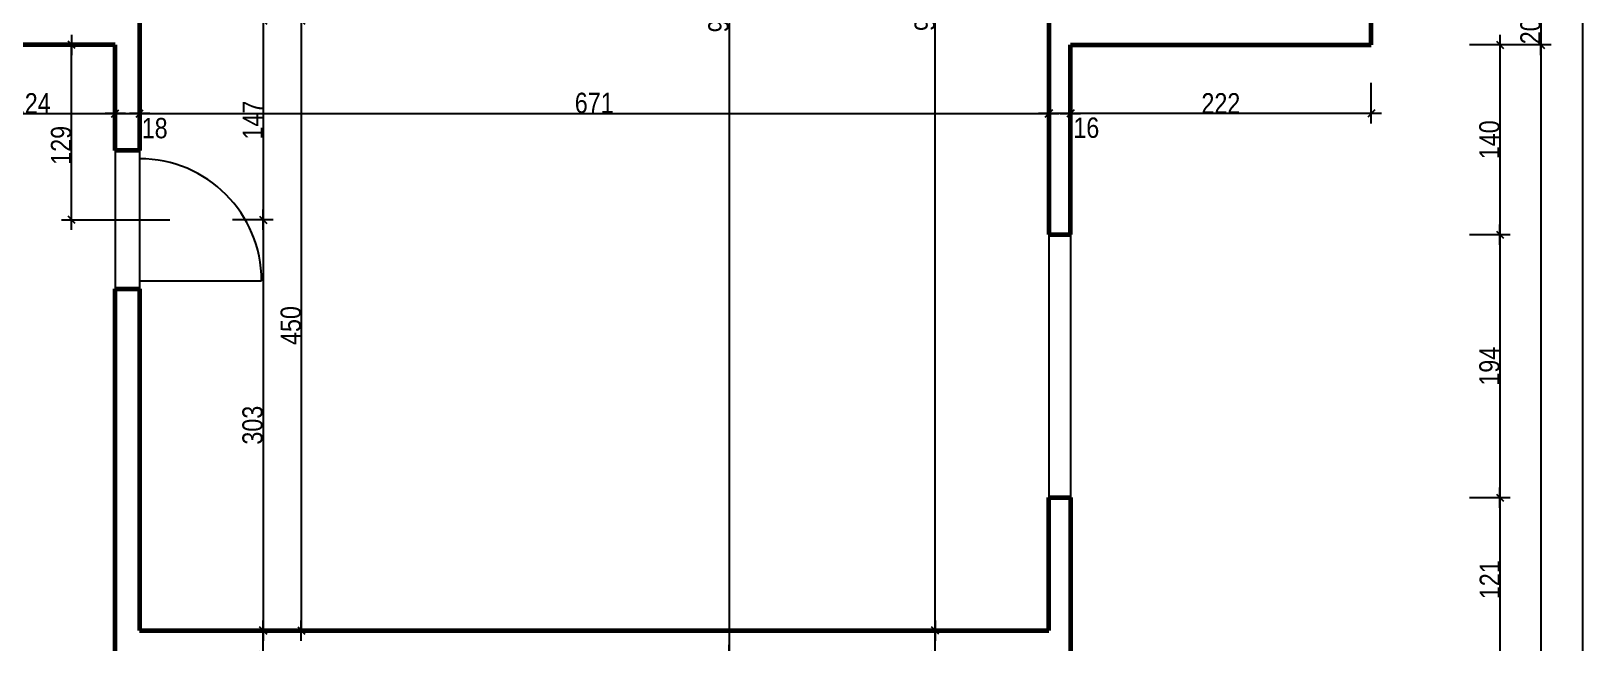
# Model space of a CAD drawing. Header units: centimetres. Extents: x -4990 to 114398, y -61489 to -12305.
# Drawn here: x 41655 to 42807, y -37266 to -36815 of the extents above; entities that cross this region are included whole.
import ezdxf

# ---------------------------------------------------------------- set-up
doc = ezdxf.new("R2010")
doc.units = ezdxf.units.CM
doc.header["$LTSCALE"] = 0.5
doc.layers.get('DEFPOINTS').update_dxf_attribs({"linetype": 'CONTINUOUS'})
for name, color, linetype in [('01_cote_gen', 4, 'CONTINUOUS'), ('01_linteaux', 2, 'CONTINUOUS'), ('AA_COTES', 2, 'CONTINUOUS')]:
    doc.layers.add(name, color=color, linetype=linetype)
doc.layers.add('01_murs_coup', color=5, linetype='CONTINUOUS', lineweight=60)
doc.styles.add('STYLE2', font='ARIALN.TTF')
doc.dimstyles.new('JB50', dxfattribs={"dimscale": 0.1, "dimtxt": 150, "dimasz": 15, "dimexe": 0.1, "dimexo": 0.1, "dimgap": 0.09, "dimtad": 1, "dimdec": 1, "dimdsep": 46, "dimtxsty": 'STYLE2', "dimblk1": 'BOND_G', "dimblk2": 'BOND_D', "dimsah": 1, "dimcen": 1.5, "dimdle": 0.01, "dimse1": 1, "dimse2": 1, "dimclrd": 4, "dimclre": 2, "dimclrt": 6, "dimazin": 2, "dimtfac": 2.333333, "dimtdec": 1, "dimtix": 1, "dimtmove": 2, "dimatfit": 3, "dimldrblk": 'BOND_G', "dimfxl": 1, "dimtolj": 1, "dimtzin": 0, "dimarcsym": 0})

# ---------------------------------------------------------------- blocks, each defined once
blk = doc.blocks.new('BOND_G')
at = {"layer": 'AA_COTES', "color": 0}
for p, q in [((0, -5), (0, 15)), ((5, 0), (-5, 0)), ((1.77, 1.77), (-1.77, -1.77))]:
    blk.add_line(p, q, dxfattribs=at)
blk = doc.blocks.new('BOND_D')
at = {"layer": 'AA_COTES', "color": 0}
for p, q in [((5, 0), (-5, 0)), ((-1.77, -1.77), (1.77, 1.77)), ((0, 5), (0, -15))]:
    blk.add_line(p, q, dxfattribs=at)
blk = doc.blocks.new('*D2671')
at = {"layer": '01_cote_gen', "color": 4, "lineweight": -2, "transparency": 16777216}
blk.add_line((42322, -37273.1), (42322, -37258.1), dxfattribs=at)
at = {"layer": 'DEFPOINTS', "color": 0}
for p in [(42279, -37256.6), (42322, -37256.6), (42279, -37274.6)]:
    blk.add_point(p, dxfattribs=at)
at = {"layer": '01_cote_gen', "color": 4, "lineweight": -2, "transparency": 16777216, "xscale": 1.5, "yscale": 1.5, "zscale": 1.5}
for name, p, rotation in [('BOND_D', (42322, -37256.6), 90), ('BOND_G', (42322, -37274.6), 270)]:
    blk.add_blockref(name, p, dxfattribs=dict(at, rotation=rotation))
at = {"layer": '01_cote_gen', "color": 6, "transparency": 16777216, "insert": (42332.6, -37284.4), "char_height": 15, "attachment_point": 5, "rotation": 90, "style": 'STYLE2'}
blk.add_mtext('\\A1;18', dxfattribs=at)
blk = doc.blocks.new('*D2672')
at = {"layer": '01_cote_gen', "color": 4, "lineweight": -2, "transparency": 16777216}
blk.add_line((42322, -37255.1), (42322, -36345.1), dxfattribs=at)
at = {"layer": 'DEFPOINTS', "color": 0}
for p in [(42314.5, -36343.6), (42322, -36343.6), (42314.5, -37256.6)]:
    blk.add_point(p, dxfattribs=at)
at = {"layer": '01_cote_gen', "color": 4, "lineweight": -2, "transparency": 16777216, "xscale": 1.5, "yscale": 1.5, "zscale": 1.5}
for name, p, rotation in [('BOND_D', (42322, -36343.6), 90), ('BOND_G', (42322, -37256.6), 270)]:
    blk.add_blockref(name, p, dxfattribs=dict(at, rotation=rotation))
at = {"layer": '01_cote_gen', "color": 6, "transparency": 16777216, "insert": (42314.4, -36800.1), "char_height": 15, "attachment_point": 5, "rotation": 90, "style": 'STYLE2'}
blk.add_mtext('\\A1;913', dxfattribs=at)
blk = doc.blocks.new('*D2674')
at = {"layer": '01_cote_gen', "color": 4, "lineweight": -2, "transparency": 16777216}
blk.add_line((42799.9, -36329.1), (42799.9, -39014), dxfattribs=at)
at = {"layer": 'DEFPOINTS', "color": 0}
for p in [(42710.4, -36327.6), (42710.7, -39015.5), (42799.9, -39015.5)]:
    blk.add_point(p, dxfattribs=at)
at = {"layer": '01_cote_gen', "color": 4, "lineweight": -2, "transparency": 16777216, "xscale": 1.5, "yscale": 1.5, "zscale": 1.5}
for name, p, rotation in [('BOND_G', (42799.9, -36327.6), 90), ('BOND_D', (42799.9, -39015.5), 270)]:
    blk.add_blockref(name, p, dxfattribs=dict(at, rotation=rotation))
at = {"layer": '01_cote_gen', "color": 6, "transparency": 16777216, "insert": (42792.2, -37671.6), "char_height": 15, "attachment_point": 5, "rotation": 90, "style": 'STYLE2'}
blk.add_mtext('\\A1;2688', dxfattribs=at)
blk = doc.blocks.new('*D2715')
at = {"layer": '01_cote_gen', "color": 4, "lineweight": -2, "transparency": 16777216}
blk.add_line((42769.1, -36806.1), (42769.1, -36823.1), dxfattribs=at)
at = {"layer": 'DEFPOINTS', "color": 0}
for p in [(42746.6, -36804.6), (42729.9, -36824.6), (42769.1, -36824.6)]:
    blk.add_point(p, dxfattribs=at)
at = {"layer": '01_cote_gen', "color": 4, "lineweight": -2, "transparency": 16777216, "xscale": 1.5, "yscale": 1.5, "zscale": 1.5}
for name, p, rotation in [('BOND_G', (42769.1, -36804.6), 90), ('BOND_D', (42769.1, -36824.6), 270)]:
    blk.add_blockref(name, p, dxfattribs=dict(at, rotation=rotation))
at = {"layer": '01_cote_gen', "color": 6, "transparency": 16777216, "insert": (42761.5, -36814.6), "char_height": 15, "attachment_point": 5, "rotation": 90, "style": 'STYLE2'}
blk.add_mtext('\\A1;20', dxfattribs=at)
blk = doc.blocks.new('*D2716')
at = {"layer": '01_cote_gen', "color": 4, "lineweight": -2, "transparency": 16777216}
blk.add_line((42769.1, -36826.1), (42769.1, -39014), dxfattribs=at)
at = {"layer": 'DEFPOINTS', "color": 0}
for p in [(42729.9, -36824.6), (42710.5, -39015.5), (42769.1, -39015.5)]:
    blk.add_point(p, dxfattribs=at)
at = {"layer": '01_cote_gen', "color": 4, "lineweight": -2, "transparency": 16777216, "xscale": 1.5, "yscale": 1.5, "zscale": 1.5}
for name, p, rotation in [('BOND_G', (42769.1, -36824.6), 90), ('BOND_D', (42769.1, -39015.5), 270)]:
    blk.add_blockref(name, p, dxfattribs=dict(at, rotation=rotation))
at = {"layer": '01_cote_gen', "color": 6, "transparency": 16777216, "insert": (42761.5, -37920.1), "char_height": 15, "attachment_point": 5, "rotation": 90, "style": 'STYLE2'}
blk.add_mtext('\\A1;2191', dxfattribs=at)
blk = doc.blocks.new('*D2719')
at = {"layer": '01_cote_gen', "color": 4, "lineweight": -2, "transparency": 16777216}
blk.add_line((42738.9, -36826.1), (42738.9, -36963.1), dxfattribs=at)
at = {"layer": 'DEFPOINTS', "color": 0}
for p in [(42710.4, -36824.6), (42710.4, -36964.6), (42738.9, -36964.6)]:
    blk.add_point(p, dxfattribs=at)
at = {"layer": '01_cote_gen', "color": 4, "lineweight": -2, "transparency": 16777216, "xscale": 1.5, "yscale": 1.5, "zscale": 1.5}
for name, p, rotation in [('BOND_G', (42738.9, -36824.6), 90), ('BOND_D', (42738.9, -36964.6), 270)]:
    blk.add_blockref(name, p, dxfattribs=dict(at, rotation=rotation))
at = {"layer": '01_cote_gen', "color": 6, "transparency": 16777216, "insert": (42731.2, -36894.6), "char_height": 15, "attachment_point": 5, "rotation": 90, "style": 'STYLE2'}
blk.add_mtext('\\A1;140', dxfattribs=at)
blk = doc.blocks.new('*D2720')
at = {"layer": '01_cote_gen', "color": 4, "lineweight": -2, "transparency": 16777216}
blk.add_line((42738.9, -36966.1), (42738.9, -37157.1), dxfattribs=at)
at = {"layer": 'DEFPOINTS', "color": 0}
for p in [(42716.4, -36964.6), (42694.4, -37158.6), (42738.9, -37158.6)]:
    blk.add_point(p, dxfattribs=at)
at = {"layer": '01_cote_gen', "color": 4, "lineweight": -2, "transparency": 16777216, "xscale": 1.5, "yscale": 1.5, "zscale": 1.5}
for name, p, rotation in [('BOND_G', (42738.9, -36964.6), 90), ('BOND_D', (42738.9, -37158.6), 270)]:
    blk.add_blockref(name, p, dxfattribs=dict(at, rotation=rotation))
at = {"layer": '01_cote_gen', "color": 6, "transparency": 16777216, "insert": (42731.2, -37061.6), "char_height": 15, "attachment_point": 5, "rotation": 90, "style": 'STYLE2'}
blk.add_mtext('\\A1;194', dxfattribs=at)
blk = doc.blocks.new('*D2721')
at = {"layer": '01_cote_gen', "color": 4, "lineweight": -2, "transparency": 16777216}
blk.add_line((42738.9, -37160.1), (42738.9, -37278.1), dxfattribs=at)
at = {"layer": 'DEFPOINTS', "color": 0}
for p in [(42710.4, -37158.6), (42710.4, -37279.6), (42738.9, -37279.6)]:
    blk.add_point(p, dxfattribs=at)
at = {"layer": '01_cote_gen', "color": 4, "lineweight": -2, "transparency": 16777216, "xscale": 1.5, "yscale": 1.5, "zscale": 1.5}
for name, p, rotation in [('BOND_G', (42738.9, -37158.6), 90), ('BOND_D', (42738.9, -37279.6), 270)]:
    blk.add_blockref(name, p, dxfattribs=dict(at, rotation=rotation))
at = {"layer": '01_cote_gen', "color": 6, "transparency": 16777216, "insert": (42731.4, -37219.1), "char_height": 15, "attachment_point": 5, "rotation": 90, "style": 'STYLE2'}
blk.add_mtext('\\A1;121', dxfattribs=at)
blk = doc.blocks.new('*D2774')
at = {"layer": '01_cote_gen', "color": 4, "lineweight": -2, "transparency": 16777216}
blk.add_line((41594.4, -36875.2), (41715.4, -36875.2), dxfattribs=at)
at = {"layer": 'DEFPOINTS', "color": 0}
for p in [(41716.9, -36875.2), (41716.9, -36881.8), (41592.9, -36897.1)]:
    blk.add_point(p, dxfattribs=at)
at = {"layer": '01_cote_gen', "color": 4, "lineweight": -2, "transparency": 16777216, "xscale": 1.5, "yscale": 1.5, "zscale": 1.5, "rotation": 180}
blk.add_blockref('BOND_G', (41592.9, -36875.2), dxfattribs=at)
at = {"layer": '01_cote_gen', "color": 4, "lineweight": -2, "transparency": 16777216, "xscale": 1.5, "yscale": 1.5, "zscale": 1.5}
blk.add_blockref('BOND_D', (41716.9, -36875.2), dxfattribs=at)
at = {"layer": '01_cote_gen', "color": 6, "transparency": 16777216, "insert": (41654.9, -36867.7), "char_height": 15, "attachment_point": 5, "style": 'STYLE2'}
blk.add_mtext('\\A1;124', dxfattribs=at)
blk = doc.blocks.new('*D2775')
at = {"layer": '01_cote_gen', "color": 4, "lineweight": -2, "transparency": 16777216}
blk.add_line((41718.4, -36875.2), (41733.4, -36875.2), dxfattribs=at)
at = {"layer": 'DEFPOINTS', "color": 0}
for p in [(41734.9, -36875.2), (41716.9, -36882.7), (41734.9, -36882.7)]:
    blk.add_point(p, dxfattribs=at)
at = {"layer": '01_cote_gen', "color": 4, "lineweight": -2, "transparency": 16777216, "xscale": 1.5, "yscale": 1.5, "zscale": 1.5, "rotation": 180}
blk.add_blockref('BOND_G', (41716.9, -36875.2), dxfattribs=at)
at = {"layer": '01_cote_gen', "color": 4, "lineweight": -2, "transparency": 16777216, "xscale": 1.5, "yscale": 1.5, "zscale": 1.5}
blk.add_blockref('BOND_D', (41734.9, -36875.2), dxfattribs=at)
at = {"layer": '01_cote_gen', "color": 6, "transparency": 16777216, "insert": (41746, -36886.1), "char_height": 15, "attachment_point": 5, "style": 'STYLE2'}
blk.add_mtext('\\A1;18', dxfattribs=at)
blk = doc.blocks.new('*D2776')
at = {"layer": '01_cote_gen', "color": 4, "lineweight": -2, "transparency": 16777216}
blk.add_line((41736.4, -36875.2), (42404.4, -36875.2), dxfattribs=at)
at = {"layer": 'DEFPOINTS', "color": 0}
for p in [(42405.9, -36875.2), (41734.9, -36882.7), (42405.9, -36914.2)]:
    blk.add_point(p, dxfattribs=at)
at = {"layer": '01_cote_gen', "color": 4, "lineweight": -2, "transparency": 16777216, "xscale": 1.5, "yscale": 1.5, "zscale": 1.5, "rotation": 180}
blk.add_blockref('BOND_G', (41734.9, -36875.2), dxfattribs=at)
at = {"layer": '01_cote_gen', "color": 4, "lineweight": -2, "transparency": 16777216, "xscale": 1.5, "yscale": 1.5, "zscale": 1.5}
blk.add_blockref('BOND_D', (42405.9, -36875.2), dxfattribs=at)
at = {"layer": '01_cote_gen', "color": 6, "transparency": 16777216, "insert": (42070.4, -36867.5), "char_height": 15, "attachment_point": 5, "style": 'STYLE2'}
blk.add_mtext('\\A1;671', dxfattribs=at)
blk = doc.blocks.new('*D2784')
at = {"layer": '01_cote_gen', "color": 4, "lineweight": -2, "transparency": 16777216}
blk.add_line((42420.4, -36875.2), (42407.4, -36875.2), dxfattribs=at)
at = {"layer": 'DEFPOINTS', "color": 0}
for p in [(42405.9, -36850.6), (42421.9, -36850.6), (42405.9, -36875.2)]:
    blk.add_point(p, dxfattribs=at)
at = {"layer": '01_cote_gen', "color": 4, "lineweight": -2, "transparency": 16777216, "xscale": 1.5, "yscale": 1.5, "zscale": 1.5, "rotation": 180}
blk.add_blockref('BOND_D', (42405.9, -36875.2), dxfattribs=at)
at = {"layer": '01_cote_gen', "color": 4, "lineweight": -2, "transparency": 16777216, "xscale": 1.5, "yscale": 1.5, "zscale": 1.5}
blk.add_blockref('BOND_G', (42421.9, -36875.2), dxfattribs=at)
at = {"layer": '01_cote_gen', "color": 6, "transparency": 16777216, "insert": (42433.6, -36885.8), "char_height": 15, "attachment_point": 5, "style": 'STYLE2'}
blk.add_mtext('\\A1;16', dxfattribs=at)
blk = doc.blocks.new('*D2785')
at = {"layer": '01_cote_gen', "color": 4, "lineweight": -2, "transparency": 16777216}
blk.add_line((42642.4, -36875.2), (42423.4, -36875.2), dxfattribs=at)
at = {"layer": 'DEFPOINTS', "color": 0}
for p in [(42643.9, -36824.6), (42421.9, -36833.8), (42421.9, -36875.2)]:
    blk.add_point(p, dxfattribs=at)
at = {"layer": '01_cote_gen', "color": 4, "lineweight": -2, "transparency": 16777216, "xscale": 1.5, "yscale": 1.5, "zscale": 1.5, "rotation": 180}
blk.add_blockref('BOND_D', (42421.9, -36875.2), dxfattribs=at)
at = {"layer": '01_cote_gen', "color": 4, "lineweight": -2, "transparency": 16777216, "xscale": 1.5, "yscale": 1.5, "zscale": 1.5}
blk.add_blockref('BOND_G', (42643.9, -36875.2), dxfattribs=at)
at = {"layer": '01_cote_gen', "color": 6, "transparency": 16777216, "insert": (42532.9, -36867.7), "char_height": 15, "attachment_point": 5, "style": 'STYLE2'}
blk.add_mtext('\\A1;222', dxfattribs=at)
blk = doc.blocks.new('*D3110')
at = {"layer": '01_cote_gen', "color": 4, "lineweight": -2, "transparency": 16777216}
blk.add_line((41684.7, -36952.1), (41684.7, -36826.1), dxfattribs=at)
at = {"layer": 'DEFPOINTS', "color": 0}
for p in [(41684.7, -36824.6), (41705.7, -36824.6), (41694.5, -36953.6)]:
    blk.add_point(p, dxfattribs=at)
at = {"layer": '01_cote_gen', "color": 4, "lineweight": -2, "transparency": 16777216, "xscale": 1.5, "yscale": 1.5, "zscale": 1.5}
for name, p, rotation in [('BOND_D', (41684.7, -36824.6), 90), ('BOND_G', (41684.7, -36953.6), 270)]:
    blk.add_blockref(name, p, dxfattribs=dict(at, rotation=rotation))
at = {"layer": '01_cote_gen', "color": 6, "transparency": 16777216, "insert": (41677, -36898.7), "char_height": 15, "attachment_point": 5, "rotation": 90, "style": 'STYLE2'}
blk.add_mtext('\\A1;129', dxfattribs=at)
blk = doc.blocks.new('*D3112')
at = {"layer": '01_cote_gen', "color": 4, "lineweight": -2, "transparency": 16777216}
blk.add_line((41826, -36808.1), (41826, -36952.1), dxfattribs=at)
at = {"layer": 'DEFPOINTS', "color": 0}
for p in [(41734.9, -36806.6), (41757.3, -36953.6), (41826, -36953.6)]:
    blk.add_point(p, dxfattribs=at)
at = {"layer": '01_cote_gen', "color": 4, "lineweight": -2, "transparency": 16777216, "xscale": 1.5, "yscale": 1.5, "zscale": 1.5}
for name, p, rotation in [('BOND_G', (41826, -36806.6), 90), ('BOND_D', (41826, -36953.6), 270)]:
    blk.add_blockref(name, p, dxfattribs=dict(at, rotation=rotation))
at = {"layer": '01_cote_gen', "color": 6, "transparency": 16777216, "insert": (41818.4, -36880.1), "char_height": 15, "attachment_point": 5, "rotation": 90, "style": 'STYLE2'}
blk.add_mtext('\\A1;147', dxfattribs=at)
blk = doc.blocks.new('*D3113')
at = {"layer": '01_cote_gen', "color": 4, "lineweight": -2, "transparency": 16777216}
blk.add_line((41826, -36955.1), (41826, -37255.1), dxfattribs=at)
at = {"layer": 'DEFPOINTS', "color": 0}
for p in [(41757.3, -36953.6), (41795.3, -37256.6), (41826, -37256.6)]:
    blk.add_point(p, dxfattribs=at)
at = {"layer": '01_cote_gen', "color": 4, "lineweight": -2, "transparency": 16777216, "xscale": 1.5, "yscale": 1.5, "zscale": 1.5}
for name, p, rotation in [('BOND_G', (41826, -36953.6), 90), ('BOND_D', (41826, -37256.6), 270)]:
    blk.add_blockref(name, p, dxfattribs=dict(at, rotation=rotation))
at = {"layer": '01_cote_gen', "color": 6, "transparency": 16777216, "insert": (41818.3, -37105.1), "char_height": 15, "attachment_point": 5, "rotation": 90, "style": 'STYLE2'}
blk.add_mtext('\\A1;303', dxfattribs=at)
blk = doc.blocks.new('*D3114')
at = {"layer": '01_cote_gen', "color": 4, "lineweight": -2, "transparency": 16777216}
blk.add_line((41854.2, -36808.1), (41854.2, -37255.1), dxfattribs=at)
at = {"layer": 'DEFPOINTS', "color": 0}
for p in [(41833.5, -36806.6), (41854.2, -37256.6), (41901.8, -37256.6)]:
    blk.add_point(p, dxfattribs=at)
at = {"layer": '01_cote_gen', "color": 4, "lineweight": -2, "transparency": 16777216, "xscale": 1.5, "yscale": 1.5, "zscale": 1.5}
for name, p, rotation in [('BOND_G', (41854.2, -36806.6), 90), ('BOND_D', (41854.2, -37256.6), 270)]:
    blk.add_blockref(name, p, dxfattribs=dict(at, rotation=rotation))
at = {"layer": '01_cote_gen', "color": 6, "transparency": 16777216, "insert": (41846.5, -37031.6), "char_height": 15, "attachment_point": 5, "rotation": 90, "style": 'STYLE2'}
blk.add_mtext('\\A1;450', dxfattribs=at)
blk = doc.blocks.new('*D3115')
at = {"layer": '01_cote_gen', "color": 4, "lineweight": -2, "transparency": 16777216}
blk.add_line((41826, -37273.1), (41826, -37258.1), dxfattribs=at)
at = {"layer": 'DEFPOINTS', "color": 0}
for p in [(41826, -37256.6), (41872.4, -37256.6), (41872.4, -37274.6)]:
    blk.add_point(p, dxfattribs=at)
at = {"layer": '01_cote_gen', "color": 4, "lineweight": -2, "transparency": 16777216, "xscale": 1.5, "yscale": 1.5, "zscale": 1.5}
for name, p, rotation in [('BOND_D', (41826, -37256.6), 90), ('BOND_G', (41826, -37274.6), 270)]:
    blk.add_blockref(name, p, dxfattribs=dict(at, rotation=rotation))
at = {"layer": '01_cote_gen', "color": 6, "transparency": 16777216, "insert": (41838.2, -37286.9), "char_height": 15, "attachment_point": 5, "rotation": 90, "style": 'STYLE2'}
blk.add_mtext('\\A1;18', dxfattribs=at)
blk = doc.blocks.new('*D3527')
at = {"layer": '01_cote_gen', "color": 4, "lineweight": -2, "transparency": 16777216}
blk.add_line((42169.9, -36329.1), (42169.9, -37273.1), dxfattribs=at)
at = {"layer": 'DEFPOINTS', "color": 0}
for p in [(42174.4, -36327.6), (42169.9, -37274.6), (42174.4, -37274.6)]:
    blk.add_point(p, dxfattribs=at)
at = {"layer": '01_cote_gen', "color": 4, "lineweight": -2, "transparency": 16777216, "xscale": 1.5, "yscale": 1.5, "zscale": 1.5}
for name, p, rotation in [('BOND_G', (42169.9, -36327.6), 90), ('BOND_D', (42169.9, -37274.6), 270)]:
    blk.add_blockref(name, p, dxfattribs=dict(at, rotation=rotation))
at = {"layer": '01_cote_gen', "color": 6, "transparency": 16777216, "insert": (42162.2, -36801.1), "char_height": 15, "attachment_point": 5, "rotation": 90, "style": 'STYLE2'}
blk.add_mtext('\\A1;947', dxfattribs=at)

msp = doc.modelspace()

# ---------------------------------------------------------------- linework, layer by layer
at = {"layer": '01_linteaux'}
for p, q in [((41716.885, -36902.564), (41716.886, -37004.561)), ((41734.885, -36902.564), (41734.886, -37004.561)), ((41694.48, -36953.563), (41757.291, -36953.563)), ((42405.884, -36964.557), (42405.884, -37158.557)), ((42421.884, -36964.557), (42421.884, -37158.557)), ((41734.886, -36998.561), (41824.884, -36998.56))]:
    msp.add_line(p, q, dxfattribs=at)
msp.add_arc((41734.886, -36998.561), 89.997, 0.000535, 90.00052, dxfattribs=at)
at = {"layer": '01_murs_coup'}
for p, q in [((41734.884, -36806.559), (41734.885, -36902.564)), ((42405.884, -36804.556), (42405.884, -36964.557)), ((42643.882, -36824.556), (42643.882, -36804.556)), ((41716.885, -36824.56), (41592.889, -36824.56)), ((41716.885, -36902.564), (41716.885, -36824.56)), ((42421.884, -36964.557), (42421.884, -36824.556)), ((42421.884, -36824.556), (42643.882, -36824.556)), ((41734.885, -36902.564), (41716.885, -36902.564)), ((42405.884, -36964.557), (42421.884, -36964.557)), ((41716.885, -37902.568), (41716.886, -37004.561)), ((41716.886, -37004.561), (41734.886, -37004.561)), ((41734.886, -37004.561), (41734.889, -37256.562)), ((42405.884, -37256.562), (42405.884, -37158.557)), ((42405.884, -37158.557), (42421.884, -37158.557)), ((42421.884, -37158.557), (42421.884, -37279.554)), ((41734.889, -37256.562), (42405.884, -37256.562))]:
    msp.add_line(p, q, dxfattribs=at)

# ---------------------------------------------------------------- dimensions: what is measured, and where the dimension line sits
at = {"layer": '01_cote_gen'}
for base, p1, p2, picture, middle in [((42169.879, -37274.564), (42174.417, -36327.559), (42174.425, -37274.564), '*D3527', (42162.212, -36801.062)), ((42799.881, -39015.544), (42710.435, -36327.559), (42710.707, -39015.544), '*D2674', (42792.213, -37671.552)), ((42322.049, -36343.559), (42314.549, -37256.562), (42314.549, -36343.559), '*D2672', (42314.381, -36800.061)), ((42769.141, -36824.556), (42746.641, -36804.556), (42729.922, -36824.556), '*D2715', (42761.474, -36814.556)), ((41825.965, -36953.563), (41734.884, -36806.559), (41757.291, -36953.563), '*D3112', (41818.426, -36880.061)), ((41854.167, -37256.562), (41833.465, -36806.559), (41901.796, -37256.562), '*D3114', (41846.499, -37031.56)), ((42738.9, -36964.557), (42710.362, -36824.556), (42710.435, -36964.557), '*D2719', (42731.233, -36894.557)), ((42769.141, -39015.544), (42729.922, -36824.556), (42710.451, -39015.544), '*D2716', (42761.474, -37920.05)), ((41825.965, -37256.562), (41757.291, -36953.563), (41795.331, -37256.562), '*D3113', (41818.298, -37105.062)), ((42738.9, -37158.557), (42716.4, -36964.557), (42694.435, -37158.557), '*D2720', (42731.233, -37061.557)), ((42738.9, -37279.554), (42710.435, -37158.557), (42710.435, -37279.554), '*D2721', (42731.36, -37219.056))]:
    dim = msp.add_linear_dim(base=base, p1=p1, p2=p2, angle=90, dimstyle='JB50', dxfattribs=at)
    dim.commit()
    dim.dimension.update_dxf_attribs({"geometry": picture, "text_midpoint": middle})
for base, p1, p2, picture, middle in [((41684.655, -36824.56), (41694.48, -36953.563), (41705.665, -36824.56), '*D3110', (41676.987, -36898.685)), ((41825.965, -37256.562), (41872.378, -37274.567), (41872.378, -37256.562), '*D3115', (41838.172, -37286.909)), ((42322.049, -37256.562), (42278.962, -37274.563), (42278.962, -37256.562), '*D2671', (42332.551, -37284.388))]:
    dim = msp.add_linear_dim(base=base, p1=p1, p2=p2, angle=90, dimstyle='JB50', dxfattribs=at)
    dim.commit()
    dim.dimension.update_dxf_attribs({"geometry": picture, "text_midpoint": middle, "dimtype": 160})
for base, p1, p2, picture, middle in [((42421.884, -36875.214), (42643.882, -36824.556), (42421.884, -36833.849), '*D2785', (42532.883, -36867.675)), ((41716.885, -36875.214), (41592.889, -36897.059), (41716.885, -36881.836), '*D2774', (41654.887, -36867.675)), ((42405.884, -36875.214), (41734.885, -36882.714), (42405.884, -36914.209), '*D2776', (42070.385, -36867.547))]:
    dim = msp.add_linear_dim(base=base, p1=p1, p2=p2, dimstyle='JB50', dxfattribs=at)
    dim.commit()
    dim.dimension.update_dxf_attribs({"geometry": picture, "text_midpoint": middle})
for base, p1, p2, picture, middle in [((42405.884, -36875.214), (42421.884, -36850.647), (42405.884, -36850.647), '*D2784', (42433.615, -36885.805)), ((41734.885, -36875.214), (41716.885, -36882.714), (41734.885, -36882.714), '*D2775', (41746.004, -36886.13))]:
    dim = msp.add_linear_dim(base=base, p1=p1, p2=p2, dimstyle='JB50', dxfattribs=at)
    dim.commit()
    dim.dimension.update_dxf_attribs({"geometry": picture, "text_midpoint": middle, "dimtype": 160})

doc.saveas('drawing.dxf')
